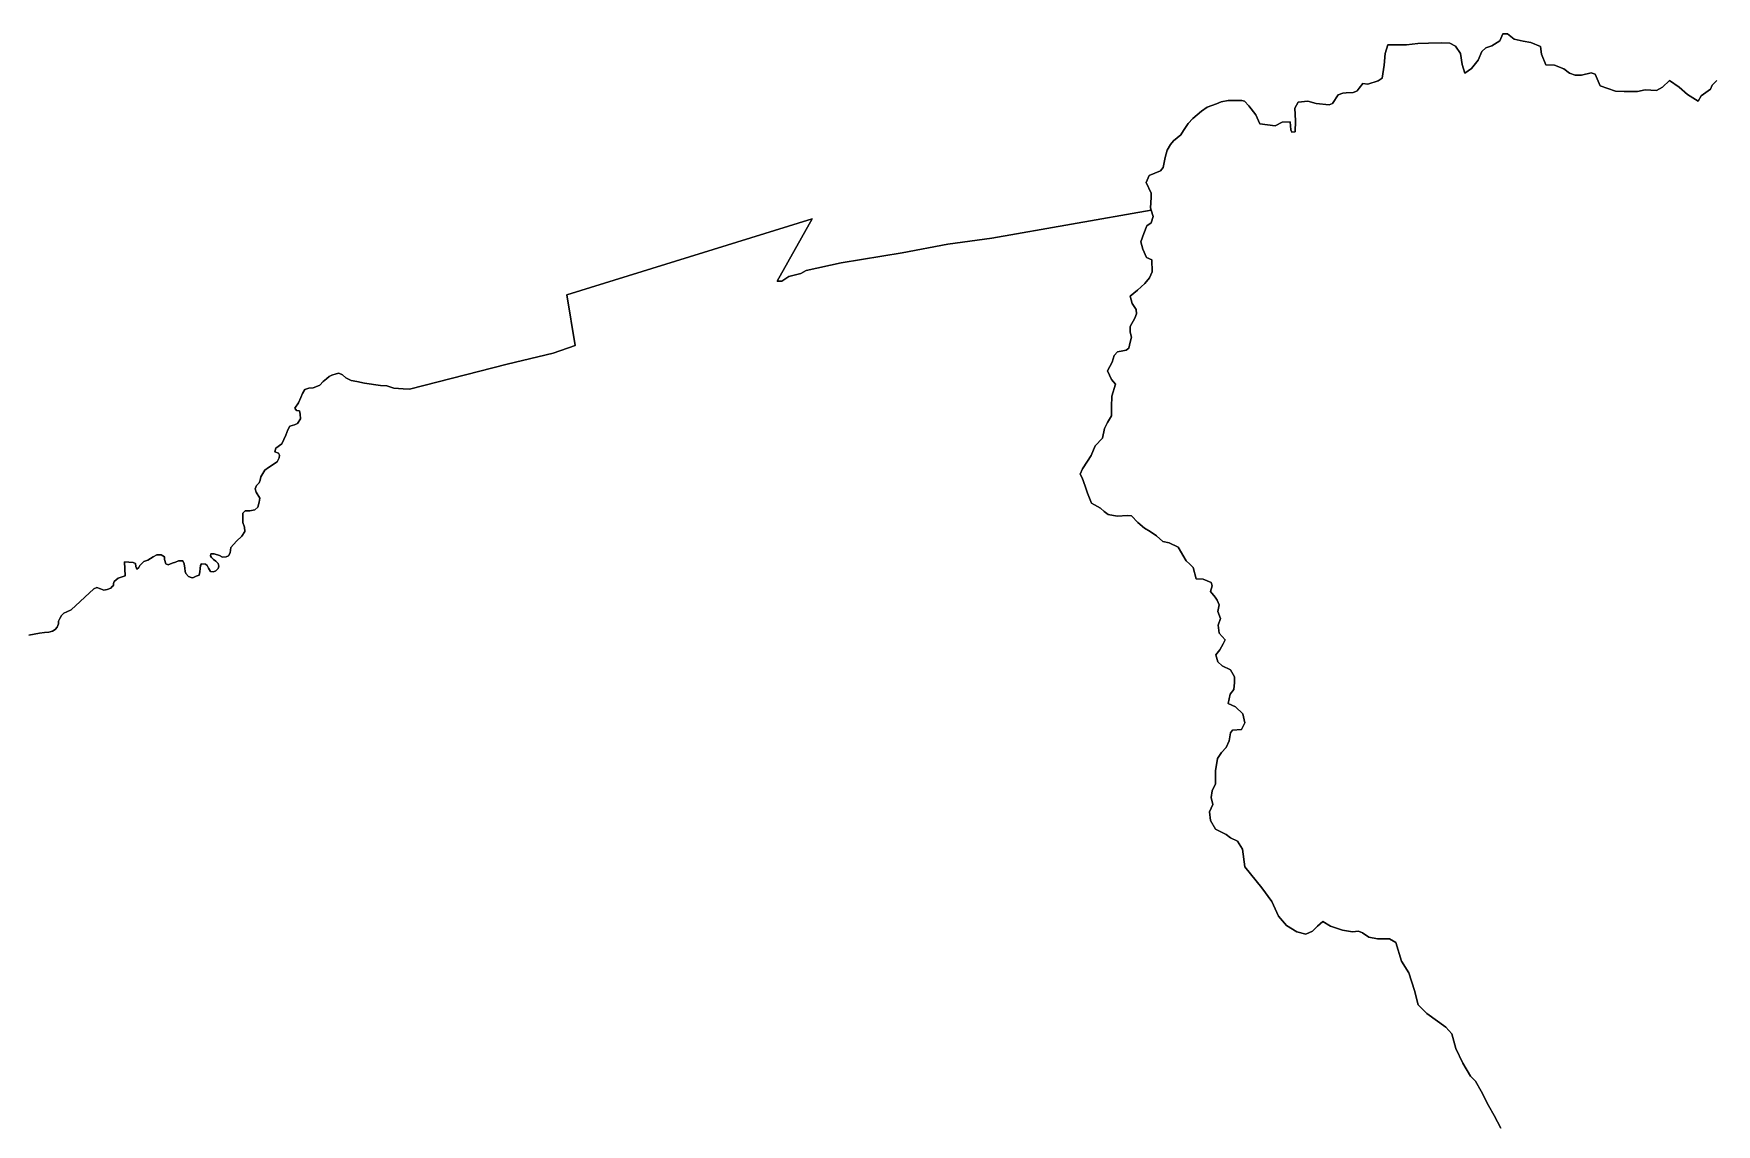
# Model space of a CAD drawing. Header units: inches. Extents: x 33.9 to 41.9, y -4.8 to 5.4.
# Drawn here: x 34.9182 to 35.0716, y 0.8032 to 0.9025 of the extents above; entities that cross this region are included whole.
import ezdxf

# ---------------------------------------------------------------- set-up
doc = ezdxf.new("R2010")
doc.units = ezdxf.units.IN
doc.header["$MEASUREMENT"] = 0
doc.layers.add('Counties', color=7, linetype='Continuous')

msp = doc.modelspace()

# ---------------------------------------------------------------- linework, layer by layer
at = {"layer": 'Counties'}
for points in [[(35.07161, 0.89823), (35.07118, 0.8978), (35.07104, 0.89744), (35.07018, 0.89683), (35.06989, 0.89636), (35.06893, 0.89697), (35.06818, 0.89762), (35.06729, 0.89823), (35.06665, 0.89762), (35.06612, 0.89733), (35.06508, 0.8974), (35.06437, 0.89723), (35.06316, 0.89723), (35.06237, 0.89726), (35.06098, 0.89776), (35.06052, 0.89881), (35.06016, 0.89895), (35.05927, 0.89873), (35.0587, 0.89873), (35.05817, 0.89891), (35.05767, 0.89931), (35.05681, 0.89963), (35.05603, 0.89967), (35.05563, 0.90064), (35.05553, 0.90132), (35.05467, 0.90171), (35.05396, 0.90182), (35.05314, 0.902), (35.05253, 0.9025), (35.05211, 0.9025), (35.05182, 0.90186), (35.05111, 0.90139), (35.05054, 0.90121), (35.05018, 0.90089), (35.04986, 0.9001), (35.04925, 0.89934), (35.04865, 0.89891), (35.0484, 0.8997), (35.04825, 0.90071), (35.04779, 0.90136), (35.04726, 0.90164), (35.04654, 0.90168), (35.04533, 0.90164), (35.04437, 0.90161), (35.04333, 0.9015), (35.04216, 0.9015), (35.04162, 0.9015), (35.04137, 0.90071), (35.0413, 0.89963), (35.04112, 0.89845), (35.04073, 0.8982), (35.0398, 0.89791), (35.03934, 0.89798), (35.03902, 0.89755), (35.03884, 0.8973), (35.0387, 0.89723), (35.03848, 0.89716), (35.03784, 0.89712), (35.03752, 0.89709), (35.03709, 0.89694), (35.03659, 0.89615), (35.03627, 0.89601), (35.0351, 0.89615), (35.03435, 0.89637), (35.03346, 0.89626), (35.03314, 0.89572), (35.03321, 0.89457), (35.03317, 0.89357), (35.03289, 0.89353), (35.03278, 0.89375), (35.03274, 0.89447), (35.032, 0.89443), (35.03135, 0.89411), (35.02996, 0.89429), (35.02961, 0.89511), (35.02897, 0.89594), (35.02857, 0.89637), (35.02832, 0.89641), (35.02707, 0.89641), (35.02643, 0.8963), (35.02601, 0.89612), (35.02515, 0.8958), (35.02465, 0.89544), (35.02387, 0.89479), (35.02344, 0.89432), (35.02301, 0.89368), (35.02276, 0.89328), (35.02208, 0.89275), (35.02183, 0.89242), (35.02151, 0.89188), (35.02133, 0.89124), (35.02116, 0.89031), (35.02091, 0.89002), (35.01987, 0.88959), (35.01959, 0.88894), (35.02005, 0.88797), (35.02005, 0.88758), (35.02001, 0.88665), (35.02005, 0.88642), (35.00554, 0.88388), (35.00153, 0.88333), (34.99736, 0.88255), (34.99182, 0.88163), (34.98863, 0.88095), (34.98815, 0.88065), (34.98704, 0.88038), (34.98642, 0.87997), (34.98598, 0.87997), (34.98917, 0.88563), (34.9668, 0.87872), (34.96756, 0.8741), (34.96558, 0.87342), (34.96137, 0.87241), (34.95247, 0.87012), (34.9519, 0.87017), (34.95104, 0.87023), (34.95041, 0.87044), (34.94985, 0.87047), (34.94839, 0.87069), (34.94769, 0.87083), (34.94715, 0.87091), (34.94669, 0.87115), (34.94636, 0.87145), (34.94604, 0.87159), (34.94579, 0.87153), (34.94539, 0.87142), (34.94517, 0.87129), (34.9449, 0.87107), (34.94461, 0.87083), (34.94431, 0.8705), (34.94409, 0.87039), (34.94371, 0.87026), (34.94331, 0.87023), (34.94293, 0.87009), (34.94274, 0.86974), (34.94258, 0.86936), (34.94236, 0.86889), (34.94204, 0.86841), (34.94217, 0.86819), (34.94244, 0.86816), (34.94253, 0.86786), (34.94255, 0.86743), (34.94228, 0.86699), (34.94201, 0.86688), (34.94158, 0.86675), (34.94139, 0.86642), (34.94121, 0.86594), (34.94102, 0.86554), (34.94086, 0.86516), (34.9403, 0.86475), (34.94021, 0.86442), (34.94054, 0.86431), (34.94062, 0.86412), (34.94059, 0.86388), (34.94043, 0.86352), (34.93962, 0.86301), (34.9393, 0.86274), (34.93911, 0.86244), (34.93894, 0.86214), (34.93886, 0.86184), (34.93878, 0.86159), (34.93854, 0.86135), (34.9384, 0.86105), (34.93851, 0.86075), (34.93884, 0.86021), (34.93878, 0.85983), (34.93867, 0.85939), (34.93838, 0.85915), (34.93792, 0.85906), (34.93749, 0.85906), (34.9373, 0.85885), (34.9373, 0.85798), (34.93743, 0.85757), (34.93746, 0.85716), (34.93721, 0.85675), (34.9367, 0.85629), (34.93619, 0.85572), (34.93613, 0.85523), (34.936, 0.85496), (34.93576, 0.85485), (34.93543, 0.85482), (34.93516, 0.85498), (34.93467, 0.85515), (34.93438, 0.85515), (34.93435, 0.85496), (34.93443, 0.8548), (34.93462, 0.85463), (34.93484, 0.85447), (34.93505, 0.85425), (34.93511, 0.85401), (34.93505, 0.85379), (34.93484, 0.8536), (34.93462, 0.85349), (34.93435, 0.85354), (34.93416, 0.85382), (34.93405, 0.85406), (34.93389, 0.8542), (34.93354, 0.85422), (34.93343, 0.85406), (34.9334, 0.85379), (34.93338, 0.85349), (34.9333, 0.85319), (34.93305, 0.85311), (34.93275, 0.85295), (34.93257, 0.85297), (34.93235, 0.85308), (34.93211, 0.85335), (34.93203, 0.85352), (34.932, 0.85384), (34.93195, 0.85422), (34.93181, 0.8545), (34.93143, 0.8545), (34.93116, 0.85439), (34.93086, 0.85428), (34.93049, 0.85414), (34.93027, 0.85422), (34.93016, 0.85463), (34.93016, 0.85485), (34.92984, 0.85504), (34.92946, 0.85504), (34.92911, 0.85485), (34.92864, 0.85457), (34.92828, 0.85443), (34.9281, 0.85424), (34.92791, 0.85407), (34.9278, 0.85389), (34.92764, 0.85375), (34.92753, 0.85397), (34.9275, 0.85424), (34.92731, 0.85435), (34.9265, 0.8544), (34.92658, 0.85312), (34.92631, 0.85304), (34.92593, 0.85291), (34.92556, 0.85263), (34.9255, 0.85244), (34.9255, 0.85225), (34.92539, 0.85215), (34.92526, 0.85201), (34.92493, 0.8519), (34.92464, 0.85182), (34.92431, 0.85196), (34.92399, 0.85206), (34.92372, 0.85196), (34.92166, 0.85005), (34.92126, 0.84986), (34.92099, 0.84972), (34.92077, 0.84951), (34.92061, 0.84926), (34.9205, 0.84899), (34.9205, 0.84877), (34.92037, 0.84847), (34.92018, 0.84826), (34.91994, 0.84809), (34.91961, 0.84799), (34.91923, 0.84796), (34.91877, 0.8479), (34.91829, 0.84782), (34.9178, 0.84774)], [(35.07161, 0.89823), (35.07118, 0.8978), (35.07104, 0.89744), (35.07018, 0.89683), (35.06989, 0.89636), (35.06893, 0.89697), (35.06818, 0.89762), (35.06729, 0.89823), (35.06665, 0.89762), (35.06612, 0.89733), (35.06508, 0.8974), (35.06437, 0.89723), (35.06316, 0.89723), (35.06237, 0.89726), (35.06098, 0.89776), (35.06052, 0.89881), (35.06016, 0.89895), (35.05927, 0.89873), (35.0587, 0.89873), (35.05817, 0.89891), (35.05767, 0.89931), (35.05681, 0.89963), (35.05603, 0.89967), (35.05563, 0.90064), (35.05553, 0.90132), (35.05467, 0.90171), (35.05396, 0.90182), (35.05314, 0.902), (35.05253, 0.9025), (35.05211, 0.9025), (35.05182, 0.90186), (35.05111, 0.90139), (35.05054, 0.90121), (35.05018, 0.90089), (35.04986, 0.9001), (35.04925, 0.89934), (35.04865, 0.89891), (35.0484, 0.8997), (35.04825, 0.90071), (35.04779, 0.90136), (35.04726, 0.90164), (35.04654, 0.90168), (35.04533, 0.90164), (35.04437, 0.90161), (35.04333, 0.9015), (35.04216, 0.9015), (35.04162, 0.9015), (35.04137, 0.90071), (35.0413, 0.89963), (35.04112, 0.89845), (35.04073, 0.8982), (35.0398, 0.89791), (35.03934, 0.89798), (35.03902, 0.89755), (35.03884, 0.8973), (35.0387, 0.89723), (35.03848, 0.89716), (35.03784, 0.89712), (35.03752, 0.89709), (35.03709, 0.89694), (35.03659, 0.89615), (35.03627, 0.89601), (35.0351, 0.89615), (35.03435, 0.89637), (35.03346, 0.89626), (35.03314, 0.89572), (35.03321, 0.89457), (35.03317, 0.89357), (35.03289, 0.89353), (35.03278, 0.89375), (35.03274, 0.89447), (35.032, 0.89443), (35.03135, 0.89411), (35.02996, 0.89429), (35.02961, 0.89511), (35.02897, 0.89594), (35.02857, 0.89637), (35.02832, 0.89641), (35.02707, 0.89641), (35.02643, 0.8963), (35.02601, 0.89612), (35.02515, 0.8958), (35.02465, 0.89544), (35.02387, 0.89479), (35.02344, 0.89432), (35.02301, 0.89368), (35.02276, 0.89328), (35.02208, 0.89275), (35.02183, 0.89242), (35.02151, 0.89188), (35.02133, 0.89124), (35.02116, 0.89031), (35.02091, 0.89002), (35.01987, 0.88959), (35.01959, 0.88894), (35.02005, 0.88797), (35.02005, 0.88758), (35.02001, 0.88665), (35.02005, 0.88642), (35.00554, 0.88388), (35.00153, 0.88333), (34.99736, 0.88255), (34.99182, 0.88163), (34.98863, 0.88095), (34.98815, 0.88065), (34.98704, 0.88038), (34.98642, 0.87997), (34.98598, 0.87997), (34.98917, 0.88563), (34.9668, 0.87872), (34.96756, 0.8741), (34.96558, 0.87342), (34.96137, 0.87241), (34.95247, 0.87012), (34.9519, 0.87017), (34.95104, 0.87023), (34.95041, 0.87044), (34.94985, 0.87047), (34.94839, 0.87069), (34.94769, 0.87083), (34.94715, 0.87091), (34.94669, 0.87115), (34.94636, 0.87145), (34.94604, 0.87159), (34.94579, 0.87153), (34.94539, 0.87142), (34.94517, 0.87129), (34.9449, 0.87107), (34.94461, 0.87083), (34.94431, 0.8705), (34.94409, 0.87039), (34.94371, 0.87026), (34.94331, 0.87023), (34.94293, 0.87009), (34.94274, 0.86974), (34.94258, 0.86936), (34.94236, 0.86889), (34.94204, 0.86841), (34.94217, 0.86819), (34.94244, 0.86816), (34.94253, 0.86786), (34.94255, 0.86743), (34.94228, 0.86699), (34.94201, 0.86688), (34.94158, 0.86675), (34.94139, 0.86642), (34.94121, 0.86594), (34.94102, 0.86554), (34.94086, 0.86516), (34.9403, 0.86475), (34.94021, 0.86442), (34.94054, 0.86431), (34.94062, 0.86412), (34.94059, 0.86388), (34.94043, 0.86352), (34.93962, 0.86301), (34.9393, 0.86274), (34.93911, 0.86244), (34.93894, 0.86214), (34.93886, 0.86184), (34.93878, 0.86159), (34.93854, 0.86135), (34.9384, 0.86105), (34.93851, 0.86075), (34.93884, 0.86021), (34.93878, 0.85983), (34.93867, 0.85939), (34.93838, 0.85915), (34.93792, 0.85906), (34.93749, 0.85906), (34.9373, 0.85885), (34.9373, 0.85798), (34.93743, 0.85757), (34.93746, 0.85716), (34.93721, 0.85675), (34.9367, 0.85629), (34.93619, 0.85572), (34.93613, 0.85523), (34.936, 0.85496), (34.93576, 0.85485), (34.93543, 0.85482), (34.93516, 0.85498), (34.93467, 0.85515), (34.93438, 0.85515), (34.93435, 0.85496), (34.93443, 0.8548), (34.93462, 0.85463), (34.93484, 0.85447), (34.93505, 0.85425), (34.93511, 0.85401), (34.93505, 0.85379), (34.93484, 0.8536), (34.93462, 0.85349), (34.93435, 0.85354), (34.93416, 0.85382), (34.93405, 0.85406), (34.93389, 0.8542), (34.93354, 0.85422), (34.93343, 0.85406), (34.9334, 0.85379), (34.93338, 0.85349), (34.9333, 0.85319), (34.93305, 0.85311), (34.93275, 0.85295), (34.93257, 0.85297), (34.93235, 0.85308), (34.93211, 0.85335), (34.93203, 0.85352), (34.932, 0.85384), (34.93195, 0.85422), (34.93181, 0.8545), (34.93143, 0.8545), (34.93116, 0.85439), (34.93086, 0.85428), (34.93049, 0.85414), (34.93027, 0.85422), (34.93016, 0.85463), (34.93016, 0.85485), (34.92984, 0.85504), (34.92946, 0.85504), (34.92911, 0.85485), (34.92864, 0.85457), (34.92828, 0.85443), (34.9281, 0.85424), (34.92791, 0.85407), (34.9278, 0.85389), (34.92764, 0.85375), (34.92753, 0.85397), (34.9275, 0.85424), (34.92731, 0.85435), (34.9265, 0.8544), (34.92658, 0.85312), (34.92631, 0.85304), (34.92593, 0.85291), (34.92556, 0.85263), (34.9255, 0.85244), (34.9255, 0.85225), (34.92539, 0.85215), (34.92526, 0.85201), (34.92493, 0.8519), (34.92464, 0.85182), (34.92431, 0.85196), (34.92399, 0.85206), (34.92372, 0.85196), (34.92166, 0.85005), (34.92126, 0.84986), (34.92099, 0.84972), (34.92077, 0.84951), (34.92061, 0.84926), (34.9205, 0.84899), (34.9205, 0.84877), (34.92037, 0.84847), (34.92018, 0.84826), (34.91994, 0.84809), (34.91961, 0.84799), (34.91923, 0.84796), (34.91877, 0.8479), (34.91829, 0.84782), (34.9178, 0.84774)], [(35.05191, 0.80283), (35.05131, 0.80398), (35.05081, 0.80491), (35.05013, 0.8062), (35.0496, 0.8071), (35.04917, 0.80757), (35.04845, 0.80875), (35.04781, 0.81008), (35.04746, 0.81141), (35.04692, 0.81202), (35.04517, 0.81327), (35.04439, 0.81406), (35.04407, 0.81536), (35.04354, 0.81697), (35.04286, 0.81805), (35.04236, 0.81973), (35.04179, 0.82009), (35.04068, 0.82009), (35.0399, 0.82024), (35.03933, 0.82063), (35.03894, 0.82078), (35.0384, 0.8207), (35.03748, 0.82085), (35.03641, 0.82124), (35.03569, 0.82164), (35.03523, 0.82124), (35.03477, 0.82078), (35.03416, 0.82049), (35.03334, 0.8207), (35.03238, 0.82128), (35.03166, 0.82214), (35.03106, 0.82347), (35.03013, 0.82472), (35.0286, 0.82663), (35.02839, 0.82824), (35.02792, 0.82896), (35.02728, 0.82928), (35.02689, 0.82957), (35.02593, 0.83007), (35.02546, 0.83086), (35.02539, 0.83165), (35.02568, 0.8323), (35.02553, 0.83294), (35.02561, 0.83355), (35.02593, 0.8342), (35.02593, 0.83492), (35.02593, 0.83542), (35.026, 0.83592), (35.02611, 0.8365), (35.02646, 0.83703), (35.02689, 0.8375), (35.02718, 0.83811), (35.02728, 0.83883), (35.02746, 0.83908), (35.02828, 0.83915), (35.0286, 0.83976), (35.02842, 0.84055), (35.02775, 0.8412), (35.02707, 0.84152), (35.02725, 0.84235), (35.0276, 0.84278), (35.02764, 0.84342), (35.02764, 0.84393), (35.02728, 0.84457), (35.02654, 0.84493), (35.02614, 0.84529), (35.02596, 0.84594), (35.02632, 0.8464), (35.02661, 0.84694), (35.02679, 0.8473), (35.02625, 0.84791), (35.02618, 0.84863), (35.02639, 0.84924), (35.02614, 0.84988), (35.02625, 0.85049), (35.02607, 0.85093), (35.02589, 0.85118), (35.02547, 0.85171), (35.02561, 0.85222), (35.02554, 0.85254), (35.02479, 0.85283), (35.02415, 0.85286), (35.0239, 0.8539), (35.02358, 0.85419), (35.02326, 0.85451), (35.02251, 0.85573), (35.02169, 0.85613), (35.02112, 0.85627), (35.02055, 0.85678), (35.01998, 0.85717), (35.01944, 0.85746), (35.01884, 0.858), (35.01827, 0.85861), (35.01791, 0.85864), (35.01695, 0.85857), (35.01613, 0.85871), (35.01577, 0.859), (35.01545, 0.85929), (35.01463, 0.85976), (35.01427, 0.86065), (35.01406, 0.8613), (35.01377, 0.86205), (35.0136, 0.86238), (35.01381, 0.86288), (35.01427, 0.86356), (35.01459, 0.8641), (35.01495, 0.86496), (35.01563, 0.86568), (35.01581, 0.86654), (35.01609, 0.86708), (35.01645, 0.86769), (35.01645, 0.86851), (35.01649, 0.86948), (35.01681, 0.87059), (35.01645, 0.87102), (35.01609, 0.87181), (35.01652, 0.8726), (35.0167, 0.87321), (35.01699, 0.87354), (35.01748, 0.87361), (35.01777, 0.87368), (35.01802, 0.87386), (35.01816, 0.8744), (35.01827, 0.87487), (35.01816, 0.87533), (35.01816, 0.87583), (35.01856, 0.87659), (35.01873, 0.87698), (35.0187, 0.87738), (35.01834, 0.87792), (35.01816, 0.8786), (35.0188, 0.87914), (35.01948, 0.87975), (35.01991, 0.88028), (35.02016, 0.88082), (35.02013, 0.8819), (35.01963, 0.88211), (35.01931, 0.88287), (35.01913, 0.88355), (35.01938, 0.8843), (35.01966, 0.88499), (35.02005, 0.88527), (35.02023, 0.88585), (35.02005, 0.88642), (35.02001, 0.88665), (35.02005, 0.88758), (35.02005, 0.88797), (35.01959, 0.88894), (35.01987, 0.88959), (35.02091, 0.89002), (35.02116, 0.89031), (35.02133, 0.89124), (35.02151, 0.89188), (35.02183, 0.89242), (35.02208, 0.89275), (35.02276, 0.89328), (35.02301, 0.89368), (35.02344, 0.89432), (35.02387, 0.89479), (35.02465, 0.89544), (35.02515, 0.8958), (35.02601, 0.89612), (35.02643, 0.8963), (35.02707, 0.89641), (35.02832, 0.89641), (35.02857, 0.89637), (35.02897, 0.89594), (35.02961, 0.89511), (35.02996, 0.89429), (35.03135, 0.89411), (35.032, 0.89443), (35.03274, 0.89447), (35.03278, 0.89375), (35.03289, 0.89353), (35.03317, 0.89357), (35.03321, 0.89457), (35.03314, 0.89572), (35.03346, 0.89626), (35.03435, 0.89637), (35.0351, 0.89615), (35.03627, 0.89601), (35.03659, 0.89615), (35.03709, 0.89694), (35.03752, 0.89709), (35.03784, 0.89712), (35.03848, 0.89716), (35.0387, 0.89723), (35.03884, 0.8973), (35.03902, 0.89755), (35.03934, 0.89798), (35.0398, 0.89791), (35.04073, 0.8982), (35.04112, 0.89845), (35.0413, 0.89963), (35.04137, 0.90071), (35.04162, 0.9015), (35.04216, 0.9015), (35.04333, 0.9015), (35.04437, 0.90161), (35.04533, 0.90164), (35.04654, 0.90168), (35.04726, 0.90164), (35.04779, 0.90136), (35.04825, 0.90071), (35.0484, 0.8997), (35.04865, 0.89891), (35.04925, 0.89934), (35.04986, 0.9001), (35.05018, 0.90089), (35.05054, 0.90121), (35.05111, 0.90139), (35.05182, 0.90186), (35.05211, 0.9025), (35.05253, 0.9025), (35.05314, 0.902), (35.05396, 0.90182), (35.05467, 0.90171), (35.05553, 0.90132), (35.05563, 0.90064), (35.05603, 0.89967), (35.05681, 0.89963), (35.05767, 0.89931), (35.05817, 0.89891), (35.0587, 0.89873), (35.05927, 0.89873), (35.06016, 0.89895), (35.06052, 0.89881), (35.06098, 0.89776), (35.06237, 0.89726), (35.06316, 0.89723), (35.06437, 0.89723), (35.06508, 0.8974), (35.06612, 0.89733), (35.06665, 0.89762), (35.06729, 0.89823), (35.06818, 0.89762), (35.06893, 0.89697), (35.06989, 0.89636), (35.07018, 0.89683), (35.07104, 0.89744), (35.07118, 0.8978), (35.07161, 0.89823)], [(35.05191, 0.80283), (35.05131, 0.80398), (35.05081, 0.80491), (35.05013, 0.8062), (35.0496, 0.8071), (35.04917, 0.80757), (35.04845, 0.80875), (35.04781, 0.81008), (35.04746, 0.81141), (35.04692, 0.81202), (35.04517, 0.81327), (35.04439, 0.81406), (35.04407, 0.81536), (35.04354, 0.81697), (35.04286, 0.81805), (35.04236, 0.81973), (35.04179, 0.82009), (35.04068, 0.82009), (35.0399, 0.82024), (35.03933, 0.82063), (35.03894, 0.82078), (35.0384, 0.8207), (35.03748, 0.82085), (35.03641, 0.82124), (35.03569, 0.82164), (35.03523, 0.82124), (35.03477, 0.82078), (35.03416, 0.82049), (35.03334, 0.8207), (35.03238, 0.82128), (35.03166, 0.82214), (35.03106, 0.82347), (35.03013, 0.82472), (35.0286, 0.82663), (35.02839, 0.82824), (35.02792, 0.82896), (35.02728, 0.82928), (35.02689, 0.82957), (35.02593, 0.83007), (35.02546, 0.83086), (35.02539, 0.83165), (35.02568, 0.8323), (35.02553, 0.83294), (35.02561, 0.83355), (35.02593, 0.8342), (35.02593, 0.83492), (35.02593, 0.83542), (35.026, 0.83592), (35.02611, 0.8365), (35.02646, 0.83703), (35.02689, 0.8375), (35.02718, 0.83811), (35.02728, 0.83883), (35.02746, 0.83908), (35.02828, 0.83915), (35.0286, 0.83976), (35.02842, 0.84055), (35.02775, 0.8412), (35.02707, 0.84152), (35.02725, 0.84235), (35.0276, 0.84278), (35.02764, 0.84342), (35.02764, 0.84393), (35.02728, 0.84457), (35.02654, 0.84493), (35.02614, 0.84529), (35.02596, 0.84594), (35.02632, 0.8464), (35.02661, 0.84694), (35.02679, 0.8473), (35.02625, 0.84791), (35.02618, 0.84863), (35.02639, 0.84924), (35.02614, 0.84988), (35.02625, 0.85049), (35.02607, 0.85093), (35.02589, 0.85118), (35.02547, 0.85171), (35.02561, 0.85222), (35.02554, 0.85254), (35.02479, 0.85283), (35.02415, 0.85286), (35.0239, 0.8539), (35.02358, 0.85419), (35.02326, 0.85451), (35.02251, 0.85573), (35.02169, 0.85613), (35.02112, 0.85627), (35.02055, 0.85678), (35.01998, 0.85717), (35.01944, 0.85746), (35.01884, 0.858), (35.01827, 0.85861), (35.01791, 0.85864), (35.01695, 0.85857), (35.01613, 0.85871), (35.01577, 0.859), (35.01545, 0.85929), (35.01463, 0.85976), (35.01427, 0.86065), (35.01406, 0.8613), (35.01377, 0.86205), (35.0136, 0.86238), (35.01381, 0.86288), (35.01427, 0.86356), (35.01459, 0.8641), (35.01495, 0.86496), (35.01563, 0.86568), (35.01581, 0.86654), (35.01609, 0.86708), (35.01645, 0.86769), (35.01645, 0.86851), (35.01649, 0.86948), (35.01681, 0.87059), (35.01645, 0.87102), (35.01609, 0.87181), (35.01652, 0.8726), (35.0167, 0.87321), (35.01699, 0.87354), (35.01748, 0.87361), (35.01777, 0.87368), (35.01802, 0.87386), (35.01816, 0.8744), (35.01827, 0.87487), (35.01816, 0.87533), (35.01816, 0.87583), (35.01856, 0.87659), (35.01873, 0.87698), (35.0187, 0.87738), (35.01834, 0.87792), (35.01816, 0.8786), (35.0188, 0.87914), (35.01948, 0.87975), (35.01991, 0.88028), (35.02016, 0.88082), (35.02013, 0.8819), (35.01963, 0.88211), (35.01931, 0.88287), (35.01913, 0.88355), (35.01938, 0.8843), (35.01966, 0.88499), (35.02005, 0.88527), (35.02023, 0.88585), (35.02005, 0.88642), (35.02001, 0.88665), (35.02005, 0.88758), (35.02005, 0.88797), (35.01959, 0.88894), (35.01987, 0.88959), (35.02091, 0.89002), (35.02116, 0.89031), (35.02133, 0.89124), (35.02151, 0.89188), (35.02183, 0.89242), (35.02208, 0.89275), (35.02276, 0.89328), (35.02301, 0.89368), (35.02344, 0.89432), (35.02387, 0.89479), (35.02465, 0.89544), (35.02515, 0.8958), (35.02601, 0.89612), (35.02643, 0.8963), (35.02707, 0.89641), (35.02832, 0.89641), (35.02857, 0.89637), (35.02897, 0.89594), (35.02961, 0.89511), (35.02996, 0.89429), (35.03135, 0.89411), (35.032, 0.89443), (35.03274, 0.89447), (35.03278, 0.89375), (35.03289, 0.89353), (35.03317, 0.89357), (35.03321, 0.89457), (35.03314, 0.89572), (35.03346, 0.89626), (35.03435, 0.89637), (35.0351, 0.89615), (35.03627, 0.89601), (35.03659, 0.89615), (35.03709, 0.89694), (35.03752, 0.89709), (35.03784, 0.89712), (35.03848, 0.89716), (35.0387, 0.89723), (35.03884, 0.8973), (35.03902, 0.89755), (35.03934, 0.89798), (35.0398, 0.89791), (35.04073, 0.8982), (35.04112, 0.89845), (35.0413, 0.89963), (35.04137, 0.90071), (35.04162, 0.9015), (35.04216, 0.9015), (35.04333, 0.9015), (35.04437, 0.90161), (35.04533, 0.90164), (35.04654, 0.90168), (35.04726, 0.90164), (35.04779, 0.90136), (35.04825, 0.90071), (35.0484, 0.8997), (35.04865, 0.89891), (35.04925, 0.89934), (35.04986, 0.9001), (35.05018, 0.90089), (35.05054, 0.90121), (35.05111, 0.90139), (35.05182, 0.90186), (35.05211, 0.9025), (35.05253, 0.9025), (35.05314, 0.902), (35.05396, 0.90182), (35.05467, 0.90171), (35.05553, 0.90132), (35.05563, 0.90064), (35.05603, 0.89967), (35.05681, 0.89963), (35.05767, 0.89931), (35.05817, 0.89891), (35.0587, 0.89873), (35.05927, 0.89873), (35.06016, 0.89895), (35.06052, 0.89881), (35.06098, 0.89776), (35.06237, 0.89726), (35.06316, 0.89723), (35.06437, 0.89723), (35.06508, 0.8974), (35.06612, 0.89733), (35.06665, 0.89762), (35.06729, 0.89823), (35.06818, 0.89762), (35.06893, 0.89697), (35.06989, 0.89636), (35.07018, 0.89683), (35.07104, 0.89744), (35.07118, 0.8978), (35.07161, 0.89823)], [(34.9178, 0.84774), (34.91829, 0.84782), (34.91877, 0.8479), (34.91923, 0.84796), (34.91961, 0.84799), (34.91994, 0.84809), (34.92018, 0.84826), (34.92037, 0.84847), (34.9205, 0.84877), (34.9205, 0.84899), (34.92061, 0.84926), (34.92077, 0.84951), (34.92099, 0.84972), (34.92126, 0.84986), (34.92166, 0.85005), (34.92372, 0.85196), (34.92399, 0.85206), (34.92431, 0.85196), (34.92464, 0.85182), (34.92493, 0.8519), (34.92526, 0.85201), (34.92539, 0.85215), (34.9255, 0.85225), (34.9255, 0.85244), (34.92556, 0.85263), (34.92593, 0.85291), (34.92631, 0.85304), (34.92658, 0.85312), (34.9265, 0.8544), (34.92731, 0.85435), (34.9275, 0.85424), (34.92753, 0.85397), (34.92764, 0.85375), (34.9278, 0.85389), (34.92791, 0.85407), (34.9281, 0.85424), (34.92828, 0.85443), (34.92864, 0.85457), (34.92911, 0.85485), (34.92946, 0.85504), (34.92984, 0.85504), (34.93016, 0.85485), (34.93016, 0.85463), (34.93027, 0.85422), (34.93049, 0.85414), (34.93086, 0.85428), (34.93116, 0.85439), (34.93143, 0.8545), (34.93181, 0.8545), (34.93195, 0.85422), (34.932, 0.85384), (34.93203, 0.85352), (34.93211, 0.85335), (34.93235, 0.85308), (34.93257, 0.85297), (34.93275, 0.85295), (34.93305, 0.85311), (34.9333, 0.85319), (34.93338, 0.85349), (34.9334, 0.85379), (34.93343, 0.85406), (34.93354, 0.85422), (34.93389, 0.8542), (34.93405, 0.85406), (34.93416, 0.85382), (34.93435, 0.85354), (34.93462, 0.85349), (34.93484, 0.8536), (34.93505, 0.85379), (34.93511, 0.85401), (34.93505, 0.85425), (34.93484, 0.85447), (34.93462, 0.85463), (34.93443, 0.8548), (34.93435, 0.85496), (34.93438, 0.85515), (34.93467, 0.85515), (34.93516, 0.85498), (34.93543, 0.85482), (34.93576, 0.85485), (34.936, 0.85496), (34.93613, 0.85523), (34.93619, 0.85572), (34.9367, 0.85629), (34.93721, 0.85675), (34.93746, 0.85716), (34.93743, 0.85757), (34.9373, 0.85798), (34.9373, 0.85885), (34.93749, 0.85906), (34.93792, 0.85906), (34.93838, 0.85915), (34.93867, 0.85939), (34.93878, 0.85983), (34.93884, 0.86021), (34.93851, 0.86075), (34.9384, 0.86105), (34.93854, 0.86135), (34.93878, 0.86159), (34.93886, 0.86184), (34.93894, 0.86214), (34.93911, 0.86244), (34.9393, 0.86274), (34.93962, 0.86301), (34.94043, 0.86352), (34.94059, 0.86388), (34.94062, 0.86412), (34.94054, 0.86431), (34.94021, 0.86442), (34.9403, 0.86475), (34.94086, 0.86516), (34.94102, 0.86554), (34.94121, 0.86594), (34.94139, 0.86642), (34.94158, 0.86675), (34.94201, 0.86688), (34.94228, 0.86699), (34.94255, 0.86743), (34.94253, 0.86786), (34.94244, 0.86816), (34.94217, 0.86819), (34.94204, 0.86841), (34.94236, 0.86889), (34.94258, 0.86936), (34.94274, 0.86974), (34.94293, 0.87009), (34.94331, 0.87023), (34.94371, 0.87026), (34.94409, 0.87039), (34.94431, 0.8705), (34.94461, 0.87083), (34.9449, 0.87107), (34.94517, 0.87129), (34.94539, 0.87142), (34.94579, 0.87153), (34.94604, 0.87159), (34.94636, 0.87145), (34.94669, 0.87115), (34.94715, 0.87091), (34.94769, 0.87083), (34.94839, 0.87069), (34.94985, 0.87047), (34.95041, 0.87044), (34.95104, 0.87023), (34.9519, 0.87017), (34.95247, 0.87012), (34.96137, 0.87241), (34.96558, 0.87342), (34.96756, 0.8741), (34.9668, 0.87872), (34.98917, 0.88563), (34.98598, 0.87997), (34.98642, 0.87997), (34.98704, 0.88038), (34.98815, 0.88065), (34.98863, 0.88095), (34.99182, 0.88163), (34.99736, 0.88255), (35.00153, 0.88333), (35.00554, 0.88388), (35.02005, 0.88642), (35.02023, 0.88585), (35.02005, 0.88527), (35.01966, 0.88499), (35.01938, 0.8843), (35.01913, 0.88355), (35.01931, 0.88287), (35.01963, 0.88211), (35.02013, 0.8819), (35.02016, 0.88082), (35.01991, 0.88028), (35.01948, 0.87975), (35.0188, 0.87914), (35.01816, 0.8786), (35.01834, 0.87792), (35.0187, 0.87738), (35.01873, 0.87698), (35.01856, 0.87659), (35.01816, 0.87583), (35.01816, 0.87533), (35.01827, 0.87487), (35.01816, 0.8744), (35.01802, 0.87386), (35.01777, 0.87368), (35.01748, 0.87361), (35.01699, 0.87354), (35.0167, 0.87321), (35.01652, 0.8726), (35.01609, 0.87181), (35.01645, 0.87102), (35.01681, 0.87059), (35.01649, 0.86948), (35.01645, 0.86851), (35.01645, 0.86769), (35.01609, 0.86708), (35.01581, 0.86654), (35.01563, 0.86568), (35.01495, 0.86496), (35.01459, 0.8641), (35.01427, 0.86356), (35.01381, 0.86288), (35.0136, 0.86238), (35.01377, 0.86205), (35.01406, 0.8613), (35.01427, 0.86065), (35.01463, 0.85976), (35.01545, 0.85929), (35.01577, 0.859), (35.01613, 0.85871), (35.01695, 0.85857), (35.01791, 0.85864), (35.01827, 0.85861), (35.01884, 0.858), (35.01944, 0.85746), (35.01998, 0.85717), (35.02055, 0.85678), (35.02112, 0.85627), (35.02169, 0.85613), (35.02251, 0.85573), (35.02326, 0.85451), (35.02358, 0.85419), (35.0239, 0.8539), (35.02415, 0.85286), (35.02479, 0.85283), (35.02554, 0.85254), (35.02561, 0.85222), (35.02547, 0.85171), (35.02589, 0.85118), (35.02607, 0.85093), (35.02625, 0.85049), (35.02614, 0.84988), (35.02639, 0.84924), (35.02618, 0.84863), (35.02625, 0.84791), (35.02679, 0.8473), (35.02661, 0.84694), (35.02632, 0.8464), (35.02596, 0.84594), (35.02614, 0.84529), (35.02654, 0.84493), (35.02728, 0.84457), (35.02764, 0.84393), (35.02764, 0.84342), (35.0276, 0.84278), (35.02725, 0.84235), (35.02707, 0.84152), (35.02775, 0.8412), (35.02842, 0.84055), (35.0286, 0.83976), (35.02828, 0.83915), (35.02746, 0.83908), (35.02728, 0.83883), (35.02718, 0.83811), (35.02689, 0.8375), (35.02646, 0.83703), (35.02611, 0.8365), (35.026, 0.83592), (35.02593, 0.83542), (35.02593, 0.83492), (35.02593, 0.8342), (35.02561, 0.83355), (35.02553, 0.83294), (35.02568, 0.8323), (35.02539, 0.83165), (35.02546, 0.83086), (35.02593, 0.83007), (35.02689, 0.82957), (35.02728, 0.82928), (35.02792, 0.82896), (35.02839, 0.82824), (35.0286, 0.82663), (35.03013, 0.82472), (35.03106, 0.82347), (35.03166, 0.82214), (35.03238, 0.82128), (35.03334, 0.8207), (35.03416, 0.82049), (35.03477, 0.82078), (35.03523, 0.82124), (35.03569, 0.82164), (35.03641, 0.82124), (35.03748, 0.82085), (35.0384, 0.8207), (35.03894, 0.82078), (35.03933, 0.82063), (35.0399, 0.82024), (35.04068, 0.82009), (35.04179, 0.82009), (35.04236, 0.81973), (35.04286, 0.81805), (35.04354, 0.81697), (35.04407, 0.81536), (35.04439, 0.81406), (35.04517, 0.81327), (35.04692, 0.81202), (35.04746, 0.81141), (35.04781, 0.81008), (35.04845, 0.80875), (35.04917, 0.80757), (35.0496, 0.8071), (35.05013, 0.8062), (35.05081, 0.80491), (35.05131, 0.80398), (35.05191, 0.80283)], [(34.9178, 0.84774), (34.91829, 0.84782), (34.91877, 0.8479), (34.91923, 0.84796), (34.91961, 0.84799), (34.91994, 0.84809), (34.92018, 0.84826), (34.92037, 0.84847), (34.9205, 0.84877), (34.9205, 0.84899), (34.92061, 0.84926), (34.92077, 0.84951), (34.92099, 0.84972), (34.92126, 0.84986), (34.92166, 0.85005), (34.92372, 0.85196), (34.92399, 0.85206), (34.92431, 0.85196), (34.92464, 0.85182), (34.92493, 0.8519), (34.92526, 0.85201), (34.92539, 0.85215), (34.9255, 0.85225), (34.9255, 0.85244), (34.92556, 0.85263), (34.92593, 0.85291), (34.92631, 0.85304), (34.92658, 0.85312), (34.9265, 0.8544), (34.92731, 0.85435), (34.9275, 0.85424), (34.92753, 0.85397), (34.92764, 0.85375), (34.9278, 0.85389), (34.92791, 0.85407), (34.9281, 0.85424), (34.92828, 0.85443), (34.92864, 0.85457), (34.92911, 0.85485), (34.92946, 0.85504), (34.92984, 0.85504), (34.93016, 0.85485), (34.93016, 0.85463), (34.93027, 0.85422), (34.93049, 0.85414), (34.93086, 0.85428), (34.93116, 0.85439), (34.93143, 0.8545), (34.93181, 0.8545), (34.93195, 0.85422), (34.932, 0.85384), (34.93203, 0.85352), (34.93211, 0.85335), (34.93235, 0.85308), (34.93257, 0.85297), (34.93275, 0.85295), (34.93305, 0.85311), (34.9333, 0.85319), (34.93338, 0.85349), (34.9334, 0.85379), (34.93343, 0.85406), (34.93354, 0.85422), (34.93389, 0.8542), (34.93405, 0.85406), (34.93416, 0.85382), (34.93435, 0.85354), (34.93462, 0.85349), (34.93484, 0.8536), (34.93505, 0.85379), (34.93511, 0.85401), (34.93505, 0.85425), (34.93484, 0.85447), (34.93462, 0.85463), (34.93443, 0.8548), (34.93435, 0.85496), (34.93438, 0.85515), (34.93467, 0.85515), (34.93516, 0.85498), (34.93543, 0.85482), (34.93576, 0.85485), (34.936, 0.85496), (34.93613, 0.85523), (34.93619, 0.85572), (34.9367, 0.85629), (34.93721, 0.85675), (34.93746, 0.85716), (34.93743, 0.85757), (34.9373, 0.85798), (34.9373, 0.85885), (34.93749, 0.85906), (34.93792, 0.85906), (34.93838, 0.85915), (34.93867, 0.85939), (34.93878, 0.85983), (34.93884, 0.86021), (34.93851, 0.86075), (34.9384, 0.86105), (34.93854, 0.86135), (34.93878, 0.86159), (34.93886, 0.86184), (34.93894, 0.86214), (34.93911, 0.86244), (34.9393, 0.86274), (34.93962, 0.86301), (34.94043, 0.86352), (34.94059, 0.86388), (34.94062, 0.86412), (34.94054, 0.86431), (34.94021, 0.86442), (34.9403, 0.86475), (34.94086, 0.86516), (34.94102, 0.86554), (34.94121, 0.86594), (34.94139, 0.86642), (34.94158, 0.86675), (34.94201, 0.86688), (34.94228, 0.86699), (34.94255, 0.86743), (34.94253, 0.86786), (34.94244, 0.86816), (34.94217, 0.86819), (34.94204, 0.86841), (34.94236, 0.86889), (34.94258, 0.86936), (34.94274, 0.86974), (34.94293, 0.87009), (34.94331, 0.87023), (34.94371, 0.87026), (34.94409, 0.87039), (34.94431, 0.8705), (34.94461, 0.87083), (34.9449, 0.87107), (34.94517, 0.87129), (34.94539, 0.87142), (34.94579, 0.87153), (34.94604, 0.87159), (34.94636, 0.87145), (34.94669, 0.87115), (34.94715, 0.87091), (34.94769, 0.87083), (34.94839, 0.87069), (34.94985, 0.87047), (34.95041, 0.87044), (34.95104, 0.87023), (34.9519, 0.87017), (34.95247, 0.87012), (34.96137, 0.87241), (34.96558, 0.87342), (34.96756, 0.8741), (34.9668, 0.87872), (34.98917, 0.88563), (34.98598, 0.87997), (34.98642, 0.87997), (34.98704, 0.88038), (34.98815, 0.88065), (34.98863, 0.88095), (34.99182, 0.88163), (34.99736, 0.88255), (35.00153, 0.88333), (35.00554, 0.88388), (35.02005, 0.88642), (35.02023, 0.88585), (35.02005, 0.88527), (35.01966, 0.88499), (35.01938, 0.8843), (35.01913, 0.88355), (35.01931, 0.88287), (35.01963, 0.88211), (35.02013, 0.8819), (35.02016, 0.88082), (35.01991, 0.88028), (35.01948, 0.87975), (35.0188, 0.87914), (35.01816, 0.8786), (35.01834, 0.87792), (35.0187, 0.87738), (35.01873, 0.87698), (35.01856, 0.87659), (35.01816, 0.87583), (35.01816, 0.87533), (35.01827, 0.87487), (35.01816, 0.8744), (35.01802, 0.87386), (35.01777, 0.87368), (35.01748, 0.87361), (35.01699, 0.87354), (35.0167, 0.87321), (35.01652, 0.8726), (35.01609, 0.87181), (35.01645, 0.87102), (35.01681, 0.87059), (35.01649, 0.86948), (35.01645, 0.86851), (35.01645, 0.86769), (35.01609, 0.86708), (35.01581, 0.86654), (35.01563, 0.86568), (35.01495, 0.86496), (35.01459, 0.8641), (35.01427, 0.86356), (35.01381, 0.86288), (35.0136, 0.86238), (35.01377, 0.86205), (35.01406, 0.8613), (35.01427, 0.86065), (35.01463, 0.85976), (35.01545, 0.85929), (35.01577, 0.859), (35.01613, 0.85871), (35.01695, 0.85857), (35.01791, 0.85864), (35.01827, 0.85861), (35.01884, 0.858), (35.01944, 0.85746), (35.01998, 0.85717), (35.02055, 0.85678), (35.02112, 0.85627), (35.02169, 0.85613), (35.02251, 0.85573), (35.02326, 0.85451), (35.02358, 0.85419), (35.0239, 0.8539), (35.02415, 0.85286), (35.02479, 0.85283), (35.02554, 0.85254), (35.02561, 0.85222), (35.02547, 0.85171), (35.02589, 0.85118), (35.02607, 0.85093), (35.02625, 0.85049), (35.02614, 0.84988), (35.02639, 0.84924), (35.02618, 0.84863), (35.02625, 0.84791), (35.02679, 0.8473), (35.02661, 0.84694), (35.02632, 0.8464), (35.02596, 0.84594), (35.02614, 0.84529), (35.02654, 0.84493), (35.02728, 0.84457), (35.02764, 0.84393), (35.02764, 0.84342), (35.0276, 0.84278), (35.02725, 0.84235), (35.02707, 0.84152), (35.02775, 0.8412), (35.02842, 0.84055), (35.0286, 0.83976), (35.02828, 0.83915), (35.02746, 0.83908), (35.02728, 0.83883), (35.02718, 0.83811), (35.02689, 0.8375), (35.02646, 0.83703), (35.02611, 0.8365), (35.026, 0.83592), (35.02593, 0.83542), (35.02593, 0.83492), (35.02593, 0.8342), (35.02561, 0.83355), (35.02553, 0.83294), (35.02568, 0.8323), (35.02539, 0.83165), (35.02546, 0.83086), (35.02593, 0.83007), (35.02689, 0.82957), (35.02728, 0.82928), (35.02792, 0.82896), (35.02839, 0.82824), (35.0286, 0.82663), (35.03013, 0.82472), (35.03106, 0.82347), (35.03166, 0.82214), (35.03238, 0.82128), (35.03334, 0.8207), (35.03416, 0.82049), (35.03477, 0.82078), (35.03523, 0.82124), (35.03569, 0.82164), (35.03641, 0.82124), (35.03748, 0.82085), (35.0384, 0.8207), (35.03894, 0.82078), (35.03933, 0.82063), (35.0399, 0.82024), (35.04068, 0.82009), (35.04179, 0.82009), (35.04236, 0.81973), (35.04286, 0.81805), (35.04354, 0.81697), (35.04407, 0.81536), (35.04439, 0.81406), (35.04517, 0.81327), (35.04692, 0.81202), (35.04746, 0.81141), (35.04781, 0.81008), (35.04845, 0.80875), (35.04917, 0.80757), (35.0496, 0.8071), (35.05013, 0.8062), (35.05081, 0.80491), (35.05131, 0.80398), (35.05191, 0.80283)]]:
    msp.add_lwpolyline(points, dxfattribs=at)

doc.saveas('drawing.dxf')
